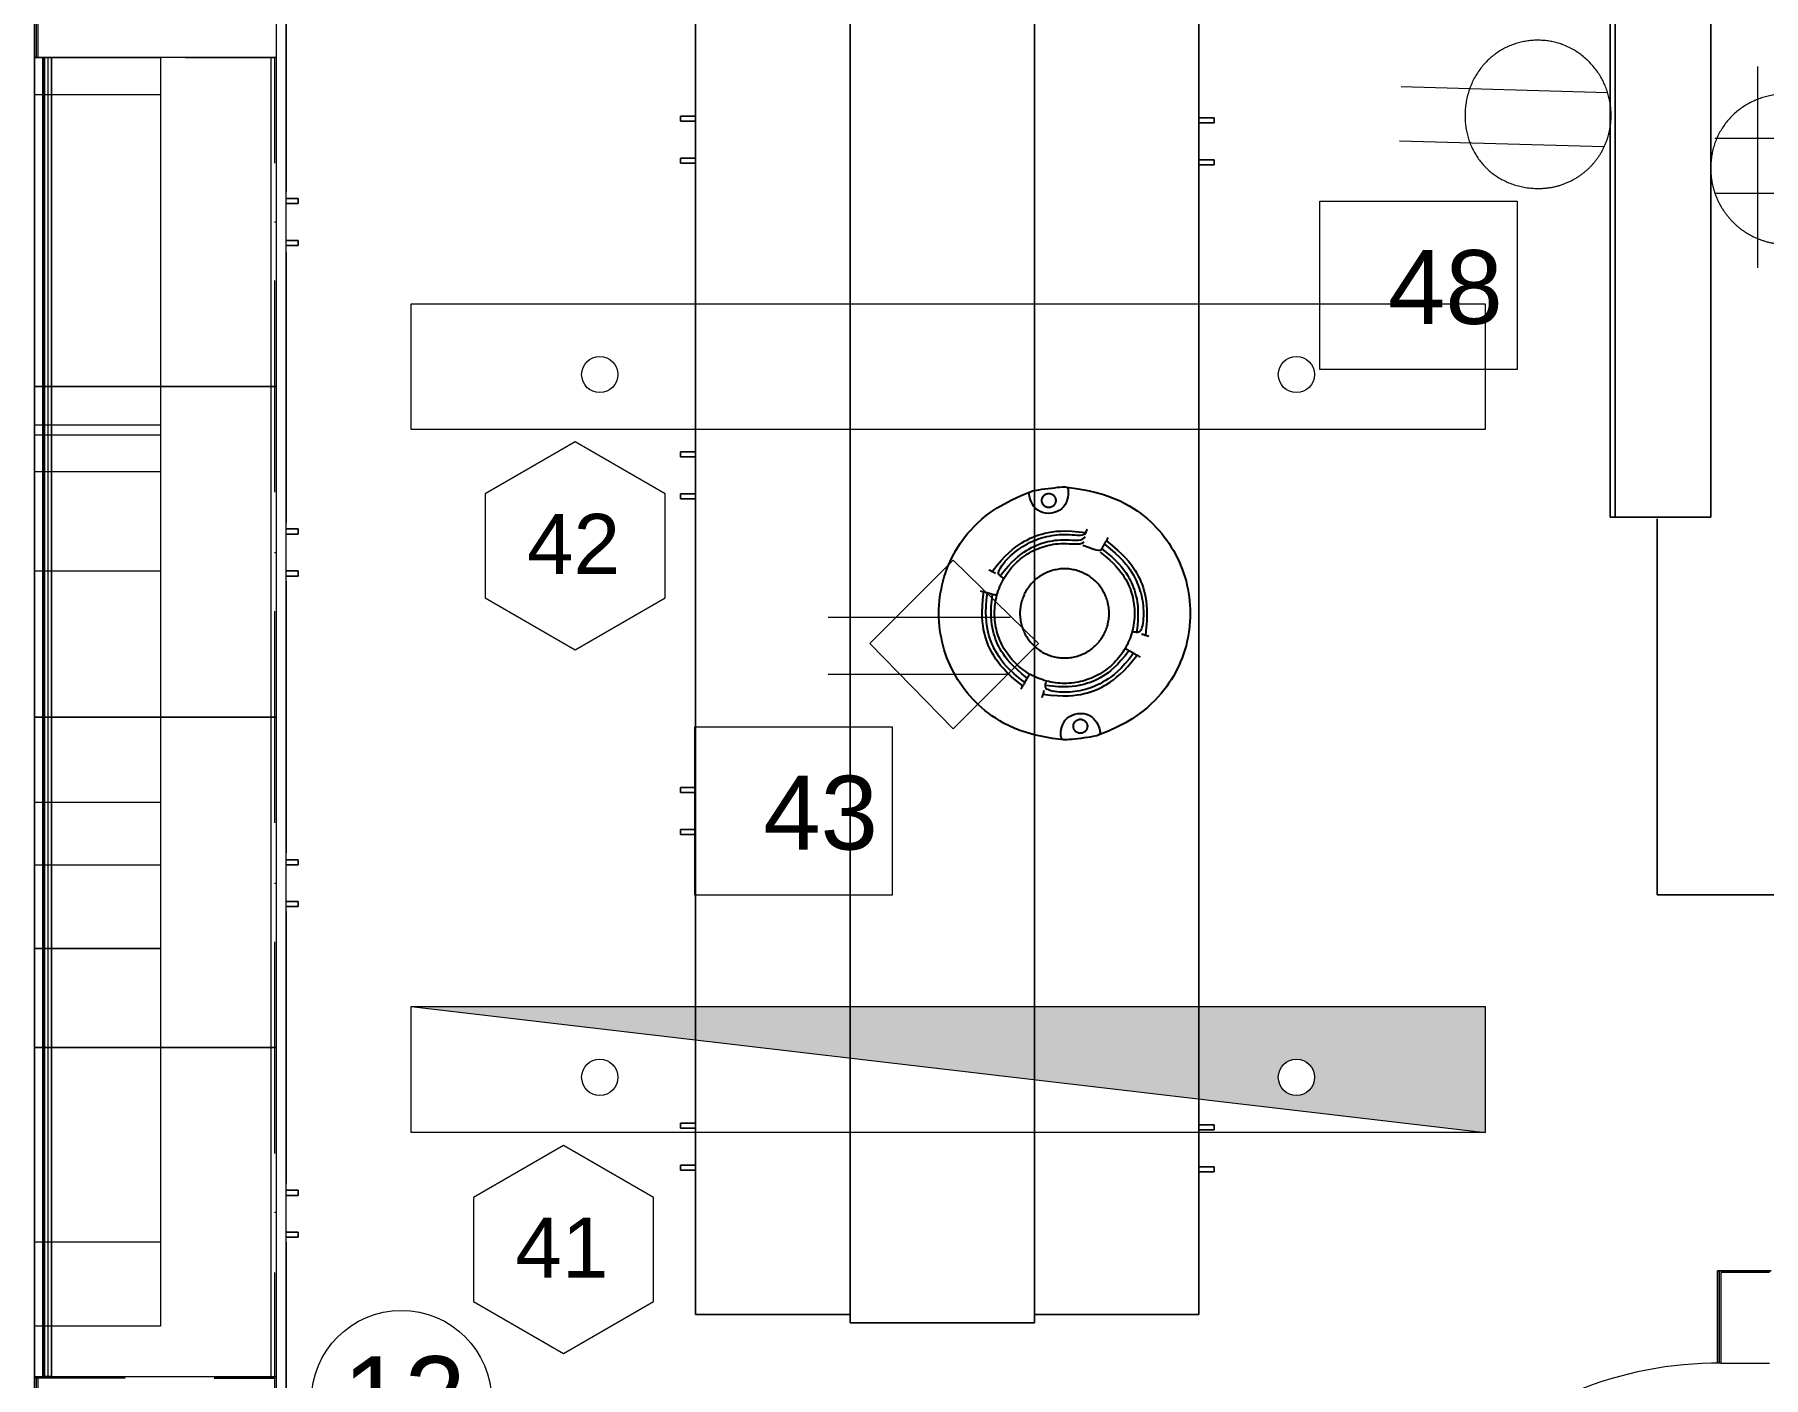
# Model space of a CAD drawing. Header units: inches. Extents: x 0.9 to 36.3, y 0.7 to 23.3.
# Drawn here: x 20.313 to 22.03, y 7.517 to 8.851 of the extents above; entities that cross this region are included whole.
import ezdxf

# ---------------------------------------------------------------- set-up
doc = ezdxf.new("R2010")
doc.units = ezdxf.units.IN
for name, color, linetype, lineweight, true_color in [('Blocks', 7, 'Continuous', 5, 0x9a9c7f), ('Doors', 7, 'Continuous', 5, 0xf2db9c), ('Lights', 7, 'Continuous', 15, 0xff0a0a), ('Numbering Lights', 1, 'Continuous', 15, 0xff0000), ('PDF_Geometry', 7, 'Continuous', 9, 0x777777)]:
    doc.layers.add(name, color=color, linetype=linetype, lineweight=lineweight, true_color=true_color)
for name, color, linetype, lineweight in [('Numbering CCTV', 38, 'Continuous', 0), ('Numbering receptecles', 170, 'Continuous', 15), ('Receptacles', 170, 'Continuous', 15)]:
    doc.layers.add(name, color=color, linetype=linetype, lineweight=lineweight)
doc.layers.add('Smoke Detector', color=104, linetype='Continuous')
doc.styles.get("Standard").update_dxf_attribs({"font": 'arial.ttf'})

msp = doc.modelspace()

# ---------------------------------------------------------------- hatches: boundary and pattern name
at = {"layer": 'Lights', "linetype": 'ByBlock', "ltscale": 0.001, "transparency": 33554559}
h = msp.add_hatch(color=256, dxfattribs=at)
h.paths.add_polyline_path([(21.7535, 7.8855), (21.4691, 7.8855), (21.4691, 7.7938), (21.7535, 7.7605)])
h.paths.add_polyline_path([(21.5839, 7.8152, -1), (21.5479, 7.8152, -1)], flags=16)
h.paths.add_polyline_path([(21.4691, 7.8855), (21.3058, 7.8855), (21.3058, 7.8129), (21.4691, 7.7938)])
h.paths.add_polyline_path([(21.3058, 7.8855), (21.1225, 7.8855), (21.1225, 7.8344), (21.3058, 7.8129)])
h.paths.add_polyline_path([(21.1225, 7.8855), (20.9691, 7.8855), (20.9691, 7.8524), (21.1225, 7.8344)])
h.paths.add_polyline_path([(20.9691, 7.8855), (20.6865, 7.8855), (20.9691, 7.8524)])

# ---------------------------------------------------------------- linework, layer by layer
at = {"layer": 'Blocks', "linetype": 'ByBlock'}
for points in [[(21.3058, 7.5797), (21.4691, 7.5797), (21.4691, 8.928), (20.9691, 8.928), (21.4691, 8.928), (21.4691, 7.5797)], [(21.1225, 8.9196), (21.1225, 7.5714), (21.3058, 7.5714), (21.3058, 8.9196), (21.1225, 8.9196), (21.1225, 7.5714), (21.3058, 7.5714), (21.3058, 8.9196), (21.1225, 8.9196), (21.3058, 8.9196), (21.3058, 7.5714), (21.1225, 7.5714)], [(21.9241, 8.3697), (21.9241, 7.9963), (22.2374, 7.9963), (22.2374, 8.808), (22.8574, 8.808), (22.2374, 8.808), (22.2374, 7.9963), (21.9241, 7.9963)], [(20.9541, 8.7696), (20.9691, 8.7696), (20.9691, 8.7646), (20.9691, 8.7696), (20.9591, 8.7696), (20.9691, 8.7696), (20.9691, 8.7646), (20.9691, 8.7696), (20.9541, 8.7696), (20.9541, 8.7646), (20.9691, 8.7646), (20.9541, 8.7646)], [(20.9591, 8.7646), (20.9691, 8.7646)], [(21.4841, 8.763), (21.4691, 8.763), (21.4691, 8.768), (21.4841, 8.768)], [(21.4791, 8.768), (21.4691, 8.768)], [(20.9691, 8.723), (20.9541, 8.723), (20.9541, 8.728), (20.9691, 8.728), (20.9541, 8.728), (20.9541, 8.723), (20.9691, 8.723), (20.9591, 8.723)], [(20.9691, 8.728), (20.9591, 8.728)], [(21.4691, 8.7263), (21.4841, 8.7263), (21.4841, 8.7213), (21.4691, 8.7213)], [(21.9241, 7.9963), (22.2374, 7.9963), (22.2374, 8.008), (22.2374, 7.9963)], [(20.9541, 7.7697), (20.9691, 7.7697), (20.9691, 7.7647), (20.9691, 7.7697), (20.9591, 7.7697), (20.9691, 7.7697), (20.9691, 7.7647), (20.9691, 7.7697), (20.9541, 7.7697), (20.9541, 7.7647), (20.9691, 7.7647), (20.9541, 7.7647)], [(20.9591, 7.7647), (20.9691, 7.7647)], [(21.4841, 7.763), (21.4691, 7.763), (21.4691, 7.768), (21.4841, 7.768)], [(21.4791, 7.768), (21.4691, 7.768)], [(20.9691, 7.723), (20.9541, 7.723), (20.9541, 7.728), (20.9691, 7.728), (20.9541, 7.728), (20.9541, 7.723), (20.9691, 7.723), (20.9591, 7.723)], [(20.9691, 7.728), (20.9591, 7.728)], [(21.4691, 7.7264), (21.4841, 7.7264), (21.4841, 7.7214), (21.4691, 7.7214)]]:
    msp.add_lwpolyline(points, close=True, dxfattribs=at)
for points in [[(20.9691, 7.6864), (20.9691, 7.5797), (20.9775, 7.5797), (21.1225, 7.5797), (20.9691, 7.5797), (20.9691, 8.928), (20.9691, 7.5797), (21.1225, 7.5797), (20.9691, 7.5797), (20.9691, 8.928), (21.4691, 8.928), (21.4691, 7.5797), (21.3058, 7.5797), (21.4608, 7.5797), (21.4691, 7.5797), (21.4691, 7.6864)], [(20.9691, 8.9113), (20.9691, 8.8046)], [(21.4691, 8.8046), (21.4691, 8.9113)], [(21.4691, 8.763), (21.4791, 8.763), (21.4691, 8.763), (21.4841, 8.763), (21.4841, 8.768), (21.4691, 8.768)], [(20.9691, 8.723), (20.9691, 8.728), (20.9691, 8.723)], [(20.9691, 8.723), (20.9691, 8.728), (20.9691, 8.723)], [(21.4691, 8.7213), (21.4791, 8.7213), (21.4691, 8.7213), (21.4841, 8.7213), (21.4841, 8.7263), (21.4691, 8.7263), (21.4791, 8.7263), (21.4691, 8.7263)], [(20.9691, 8.6863), (20.9691, 8.578), (20.9691, 8.4713)], [(21.4691, 8.4713), (21.4691, 8.578), (21.4691, 8.6863)], [(21.4691, 7.763), (21.4791, 7.763), (21.4691, 7.763), (21.4841, 7.763), (21.4841, 7.768), (21.4691, 7.768)], [(20.9691, 7.723), (20.9691, 7.728), (20.9691, 7.723)], [(20.9691, 7.723), (20.9691, 7.728), (20.9691, 7.723)], [(21.4691, 7.7214), (21.4791, 7.7214), (21.4691, 7.7214), (21.4841, 7.7214), (21.4841, 7.7264), (21.4691, 7.7264), (21.4791, 7.7264), (21.4691, 7.7264)]]:
    msp.add_lwpolyline(points, dxfattribs=at)
at = {"layer": 'Doors', "linetype": 'ByBlock'}
msp.add_arc((21.9845, 7.1593), 0.372, 89.546, 180.454, dxfattribs=at)
at = {"layer": 'Lights', "linetype": 'ByBlock', "ltscale": 0.001}
msp.add_line((20.6865, 7.8855), (21.7535, 7.7605), dxfattribs=at)
at = {"layer": 'Lights', "linetype": 'ByBlock'}
for points in [[(21.7535, 8.4584), (20.6865, 8.4584), (20.6865, 8.5834), (21.7535, 8.5834)], [(21.7535, 7.7605), (20.6865, 7.7605), (20.6865, 7.8855), (21.7535, 7.8855)]]:
    msp.add_lwpolyline(points, close=True, dxfattribs=at)
for centre in [(20.8739, 8.5131), (21.5659, 8.5131), (20.8739, 7.8152), (21.5659, 7.8152)]:
    msp.add_circle(centre, 0.018, dxfattribs=at)
at = {"layer": 'Numbering CCTV', "linetype": 'ByBlock', "ltscale": 0.001}
msp.add_circle((20.6769, 7.4942), 0.0895, dxfattribs=at)
at = {"layer": 'Numbering Lights', "linetype": 'ByBlock', "ltscale": 0.001}
for points in [[(20.8494, 8.4462), (20.76, 8.3946), (20.76, 8.2913), (20.8494, 8.2397), (20.9388, 8.2913), (20.9388, 8.3946)], [(20.8378, 7.7474), (20.7484, 7.6958), (20.7484, 7.5925), (20.8378, 7.5409), (20.9272, 7.5925), (20.9272, 7.6958)]]:
    msp.add_lwpolyline(points, close=True, dxfattribs=at)
at = {"layer": 'Numbering receptecles', "linetype": 'ByBlock', "ltscale": 0.001}
for points in [[(21.589, 8.6854), (21.785, 8.6854), (21.785, 8.5181), (21.589, 8.5181)], [(20.9684, 8.1634), (21.1644, 8.1634), (21.1644, 7.9962), (20.9684, 7.9962)]]:
    msp.add_lwpolyline(points, close=True, dxfattribs=at)
at = {"layer": 'PDF_Geometry', "linetype": 'ByBlock'}
for points in [[(20.5525, 7.1214), (20.3125, 7.1214), (20.3125, 7.6647), (20.3125, 7.7147), (20.3125, 9.223), (20.5525, 9.223)], [(20.5625, 7.1247), (20.9441, 7.1247), (20.9441, 7.123), (20.9441, 7.1214), (20.5625, 7.1214), (20.5625, 9.2263), (20.5525, 9.2263), (20.5525, 7.123)], [(20.5625, 7.6514), (20.5625, 7.5164), (20.5625, 8.8296), (20.5625, 9.2263), (20.5525, 9.2263), (20.5525, 8.8296), (20.5525, 7.5164), (20.5525, 7.123)], [(20.3142, 9.2213), (20.3158, 9.2196), (20.3158, 8.828)], [(20.3142, 9.2213), (20.3142, 8.828), (20.3142, 9.2213)], [(22.4308, 9.1663), (21.8824, 9.1663), (21.8774, 9.1663), (21.8774, 9.1646), (21.8774, 9.1613), (21.8774, 8.3713), (21.8824, 8.3713), (21.9241, 8.3713), (21.8991, 8.3713), (21.8824, 8.3713), (21.9774, 8.3713), (21.9774, 9.068), (22.8574, 9.068), (21.9774, 9.068), (21.9774, 8.3713), (21.8824, 8.3713), (21.8824, 9.1613), (21.8824, 8.3713), (21.8774, 8.3713), (21.8774, 9.1663), (22.8574, 9.1663)], [(20.3725, 7.1214), (20.3125, 7.1214), (20.3125, 7.518), (20.5475, 7.518), (20.5475, 8.828), (20.3125, 8.828), (20.3725, 8.828), (20.3125, 8.828), (20.3125, 8.968)], [(20.5625, 8.968), (20.5625, 8.828), (20.5625, 8.6946)], [(20.3125, 8.6946), (20.3125, 8.828), (20.4025, 8.828)], [(20.3208, 8.828), (20.3258, 8.828), (20.3292, 8.828)], [(20.3208, 8.828), (20.3258, 8.828), (20.3292, 8.828)], [(20.3208, 8.828), (20.3258, 8.828), (20.3292, 8.828)], [(20.3225, 8.828), (20.3258, 8.828), (20.3292, 8.828)], [(20.3225, 8.828), (20.3225, 7.518)], [(20.3258, 8.828), (20.3258, 7.518)], [(20.3258, 8.828), (20.3258, 7.518)], [(20.3292, 8.828), (20.3292, 7.518)], [(20.3292, 8.828), (20.3292, 7.518)], [(20.3292, 8.828), (20.3292, 7.518)], [(20.3292, 8.828), (20.3292, 7.518)], [(20.4625, 8.828), (20.5525, 8.828), (20.4908, 8.828), (20.5508, 8.828), (20.5508, 8.723)], [(20.5525, 8.828), (20.5508, 8.828)], [(20.5508, 8.6646), (20.5525, 8.6646)], [(20.3125, 8.3663), (20.3125, 8.5013), (20.4025, 8.5013), (20.3125, 8.5013), (20.3125, 8.6346)], [(20.5625, 8.6346), (20.5625, 8.5013), (20.5625, 8.3663)], [(20.5508, 8.6063), (20.5508, 8.5013), (20.3292, 8.5013), (20.5508, 8.5013), (20.5508, 8.3963)], [(20.9691, 8.3897), (20.9691, 8.3947), (20.9691, 8.3897)], [(20.9691, 8.3897), (20.9691, 8.3947), (20.9691, 8.3897)], [(20.9691, 8.353), (20.9691, 8.2463), (20.9691, 8.138)], [(21.4691, 8.353), (21.4691, 8.2463), (21.4691, 8.138)], [(20.5508, 8.3363), (20.5525, 8.3363)], [(20.3125, 8.038), (20.3125, 8.173), (20.4025, 8.173), (20.3125, 8.173), (20.3125, 8.308)], [(20.5625, 8.308), (20.5625, 8.173), (20.5625, 8.038)], [(20.5508, 8.278), (20.5508, 8.173), (20.3292, 8.173), (20.5508, 8.173), (20.5508, 8.068)], [(20.9691, 8.0563), (20.9691, 8.0613), (20.9691, 8.0563)], [(20.9691, 8.0563), (20.9691, 8.0613), (20.9691, 8.0563)], [(20.9691, 8.0197), (20.9691, 7.913), (20.9691, 7.8047)], [(21.4691, 8.0197), (21.4691, 7.913), (21.4691, 7.8047)], [(20.5508, 8.008), (20.5525, 8.008)], [(21.9241, 8.008), (21.9241, 7.9963), (21.9241, 8.008)], [(20.3125, 7.7097), (20.3125, 7.8447), (20.4025, 7.8447), (20.3125, 7.8447), (20.3125, 7.9797)], [(20.5625, 7.9797), (20.5625, 7.8447), (20.5625, 7.7097)], [(20.5508, 7.9497), (20.5508, 7.8447), (20.3292, 7.8447), (20.5508, 7.8447), (20.5508, 7.7397)], [(20.5508, 7.6814), (20.5525, 7.6814)], [(20.4025, 7.5164), (20.3125, 7.5164), (20.3125, 7.6514)], [(20.5508, 7.6214), (20.5508, 7.5164), (20.4908, 7.5164), (20.5508, 7.5164), (20.5508, 7.378)], [(21.9874, 7.6214), (21.9874, 7.5314), (21.9858, 7.5314), (21.9858, 7.623), (21.9841, 7.623), (22.0374, 7.623)], [(21.9858, 7.623), (22.0374, 7.623), (21.9858, 7.623)], [(22.0358, 7.6214), (21.9874, 7.6214), (21.9874, 7.5314), (22.0358, 7.5314)], [(20.3125, 7.3797), (20.3125, 7.518), (20.3725, 7.518)], [(20.5525, 7.1214), (20.3125, 7.1214), (20.3125, 7.123), (20.5525, 7.123), (20.3142, 7.123), (20.3142, 7.518), (20.3142, 7.1214)], [(20.3158, 7.518), (20.3158, 7.1247), (20.5525, 7.1247)], [(20.3258, 7.518), (20.3208, 7.518)], [(20.3258, 7.518), (20.3208, 7.518)], [(20.3292, 7.518), (20.3258, 7.518), (20.3208, 7.518)], [(20.3292, 7.518), (20.3258, 7.518), (20.3208, 7.518)], [(20.3292, 7.518), (20.3258, 7.518), (20.3208, 7.518)], [(20.3292, 7.518), (20.3258, 7.518), (20.3225, 7.518)], [(20.3292, 7.518), (20.3258, 7.518), (20.3225, 7.518)], [(20.3292, 7.518), (20.3258, 7.518), (20.3225, 7.518)], [(20.3292, 7.518), (20.3258, 7.518)], [(20.3292, 7.518), (20.3258, 7.518)], [(20.4908, 7.518), (20.5525, 7.518)], [(20.5625, 7.518), (20.5625, 7.3797)]]:
    msp.add_lwpolyline(points, dxfattribs=at)
for points in [[(20.3208, 7.518), (20.3208, 8.828), (20.3125, 8.828), (20.3125, 7.518)], [(20.4375, 8.453), (20.3125, 8.453), (20.3125, 8.828), (20.4375, 8.828)], [(20.3225, 8.828), (20.3208, 8.828), (20.3208, 7.518), (20.3225, 7.518)], [(20.3292, 8.828), (20.3258, 8.828), (20.3208, 8.828), (20.3258, 8.828), (20.3292, 8.828), (20.3258, 8.828), (20.3225, 8.828), (20.3258, 8.828)], [(20.3292, 7.518), (20.3292, 8.828)], [(20.3292, 7.518), (20.3292, 8.828)], [(20.4375, 8.4163), (20.3125, 8.4163), (20.3125, 8.7913), (20.4375, 8.7913)], [(20.5625, 8.688), (20.5742, 8.688), (20.5742, 8.683), (20.5625, 8.683), (20.5742, 8.683), (20.5742, 8.688), (20.5625, 8.688), (20.5692, 8.688)], [(20.5625, 8.683), (20.5692, 8.683)], [(20.5742, 8.6413), (20.5625, 8.6413), (20.5692, 8.6413), (20.5625, 8.6413), (20.5742, 8.6413), (20.5742, 8.6463), (20.5625, 8.6463), (20.5742, 8.6463)], [(20.5692, 8.6463), (20.5625, 8.6463)], [(20.4625, 8.5013), (20.5525, 8.5013)], [(20.5525, 8.5013), (20.5508, 8.5013)], [(20.4375, 8.088), (20.3125, 8.088), (20.3125, 8.463), (20.4375, 8.463)], [(20.9541, 8.4363), (20.9691, 8.4363), (20.9691, 8.4313), (20.9691, 8.4363), (20.9591, 8.4363), (20.9691, 8.4363), (20.9691, 8.4313), (20.9691, 8.4363), (20.9541, 8.4363), (20.9541, 8.4313), (20.9691, 8.4313), (20.9541, 8.4313)], [(20.9591, 8.4313), (20.9691, 8.4313)], [(20.9691, 8.3897), (20.9541, 8.3897), (20.9541, 8.3947), (20.9691, 8.3947), (20.9541, 8.3947), (20.9541, 8.3897), (20.9691, 8.3897), (20.9591, 8.3897)], [(20.9691, 8.3947), (20.9591, 8.3947)], [(20.5625, 8.3597), (20.5742, 8.3597), (20.5742, 8.3547), (20.5625, 8.3547), (20.5742, 8.3547), (20.5742, 8.3597), (20.5625, 8.3597), (20.5692, 8.3597)], [(20.5625, 8.3547), (20.5692, 8.3547)], [(20.4375, 7.943), (20.3125, 7.943), (20.3125, 8.318), (20.4375, 8.318)], [(20.5742, 8.313), (20.5625, 8.313), (20.5692, 8.313), (20.5625, 8.313), (20.5742, 8.313), (20.5742, 8.318), (20.5625, 8.318), (20.5742, 8.318)], [(20.5692, 8.318), (20.5625, 8.318)], [(20.4625, 8.173), (20.5525, 8.173)], [(20.5525, 8.173), (20.5508, 8.173)], [(20.9541, 8.103), (20.9691, 8.103), (20.9691, 8.098), (20.9691, 8.103), (20.9591, 8.103), (20.9691, 8.103), (20.9691, 8.098), (20.9691, 8.103), (20.9541, 8.103), (20.9541, 8.098), (20.9691, 8.098), (20.9541, 8.098)], [(20.9591, 8.098), (20.9691, 8.098)], [(20.9691, 8.0563), (20.9541, 8.0563), (20.9541, 8.0613), (20.9691, 8.0613), (20.9541, 8.0613), (20.9541, 8.0563), (20.9691, 8.0563), (20.9591, 8.0563)], [(20.9691, 8.0613), (20.9591, 8.0613)], [(20.4375, 7.6514), (20.3125, 7.6514), (20.3125, 8.0263), (20.4375, 8.0263)], [(20.5625, 8.0313), (20.5742, 8.0313), (20.5742, 8.0263), (20.5625, 8.0263), (20.5742, 8.0263), (20.5742, 8.0313), (20.5625, 8.0313), (20.5692, 8.0313)], [(20.5625, 8.0263), (20.5692, 8.0263)], [(20.5742, 7.9847), (20.5625, 7.9847), (20.5692, 7.9847), (20.5625, 7.9847), (20.5742, 7.9847), (20.5742, 7.9897), (20.5625, 7.9897), (20.5742, 7.9897)], [(20.5692, 7.9897), (20.5625, 7.9897)], [(20.4375, 7.568), (20.3125, 7.568), (20.3125, 7.943), (20.4375, 7.943)], [(20.5525, 7.8447), (20.4625, 7.8447), (20.5525, 7.8447), (20.5508, 7.8447)], [(20.5625, 7.703), (20.5742, 7.703), (20.5742, 7.698), (20.5625, 7.698), (20.5742, 7.698), (20.5742, 7.703), (20.5625, 7.703), (20.5692, 7.703)], [(20.5625, 7.698), (20.5692, 7.698)], [(20.5742, 7.6564), (20.5625, 7.6564), (20.5692, 7.6564), (20.5625, 7.6564), (20.5742, 7.6564), (20.5742, 7.6614), (20.5625, 7.6614), (20.5742, 7.6614)], [(20.5692, 7.6614), (20.5625, 7.6614)], [(21.9841, 7.623), (21.9858, 7.623), (21.9858, 7.5314), (21.9841, 7.5314)]]:
    msp.add_lwpolyline(points, close=True, dxfattribs=at)
at = {"layer": 'Receptacles', "linetype": 'ByBlock'}
for points in [[(22.0237, 8.8191), (22.0237, 8.6192)], [(21.6699, 8.7992), (21.875, 8.7933)], [(21.6684, 8.7453), (21.8717, 8.7395)], [(22.19, 8.7476), (21.9816, 8.7476)], [(22.19, 8.6929), (21.9816, 8.6929)], [(21.1008, 8.2721), (21.2814, 8.2721)], [(21.1008, 8.2156), (21.2814, 8.2156)]]:
    msp.add_lwpolyline(points, dxfattribs=at)
msp.add_lwpolyline([(21.3097, 8.246), (21.2248, 8.1612), (21.1422, 8.246), (21.2248, 8.3287)], close=True, dxfattribs=at)
for points, weights, knots in [([(21.8784, 8.7683), (21.878, 8.7488), (21.8701, 8.7309), (21.8559, 8.7175), (21.8417, 8.7041), (21.8234, 8.6972), (21.8039, 8.6979), (21.7624, 8.6991), (21.7322, 8.731), (21.7334, 8.7725), (21.7346, 8.8139), (21.7666, 8.8462), (21.8081, 8.845), (21.8474, 8.8438), (21.8796, 8.8097), (21.8784, 8.7683)], [1, 0.948448710105, 0.948448710105, 1, 0.948448710105, 0.948448710105, 1, 1, 1, 1, 1, 1, 1, 1, 1, 1], [0, 0, 0, 0, 0.79168, 0.79168, 0.79168, 1.583359, 1.583359, 1.583359, 2.583359, 2.583359, 2.583359, 3.583359, 3.583359, 3.583359, 4.583359, 4.583359, 4.583359, 4.583359]), ([(22.0532, 8.7918), (22.0953, 8.7918), (22.1268, 8.7602), (22.1268, 8.7181), (22.1268, 8.676), (22.0953, 8.6424), (22.0532, 8.6424), (22.0328, 8.6423), (22.0139, 8.65), (21.9995, 8.6645), (21.9851, 8.6789), (21.9773, 8.6977), (21.9774, 8.7181), (21.9774, 8.7602), (22.0111, 8.7918), (22.0532, 8.7918)], [1, 1, 1, 1, 1, 1, 1, 0.948717948717, 0.948717948717, 1, 0.948717948717, 0.948717948717, 1, 1, 1, 1], [0, 0, 0, 0, 1, 1, 1, 2, 2, 2, 2.789582, 2.789582, 2.789582, 3.579164, 3.579164, 3.579164, 4.579164, 4.579164, 4.579164, 4.579164])]:
    msp.add_rational_spline(points, weights, degree=3, knots=knots, dxfattribs=at)
at = {"layer": 'Smoke Detector', "linetype": 'ByBlock'}
for points in [[(21.333, 8.3799), (21.3308, 8.3783), (21.3282, 8.377), (21.3254, 8.376), (21.3225, 8.3754), (21.3195, 8.3752), (21.3166, 8.3754), (21.3137, 8.376), (21.3112, 8.377), (21.3089, 8.3784), (21.3069, 8.3802), (21.3051, 8.3822), (21.3037, 8.3843), (21.3026, 8.3865), (21.3016, 8.3886), (21.301, 8.3906), (21.3006, 8.3923), (21.3004, 8.3937), (21.3004, 8.3949), (21.3008, 8.3958), (21.3014, 8.3965), (21.3024, 8.397), (21.3037, 8.3975), (21.3054, 8.3979), (21.3076, 8.3982), (21.3101, 8.3986), (21.313, 8.3991), (21.3161, 8.3995), (21.3193, 8.3999), (21.3225, 8.4004), (21.3256, 8.4007), (21.3284, 8.4011), (21.331, 8.4013), (21.3331, 8.4015), (21.3349, 8.4016), (21.3363, 8.4015), (21.3374, 8.4012), (21.3382, 8.4007), (21.3388, 8.3999), (21.3391, 8.3988), (21.3393, 8.3974), (21.3393, 8.3956), (21.3392, 8.3935), (21.3389, 8.3913), (21.3383, 8.3889), (21.3375, 8.3864), (21.3363, 8.3841), (21.3349, 8.3819)], [(21.3234, 8.394), (21.3236, 8.3939), (21.3238, 8.3938), (21.3239, 8.3936), (21.3241, 8.3935), (21.3243, 8.3933), (21.3245, 8.3932), (21.3246, 8.393), (21.3248, 8.3929), (21.325, 8.3927), (21.3251, 8.3926), (21.3253, 8.3924), (21.3254, 8.3922), (21.3255, 8.392), (21.3257, 8.3918), (21.3258, 8.3917), (21.3259, 8.3915), (21.326, 8.3913), (21.3261, 8.3911), (21.3262, 8.3909), (21.3263, 8.3906), (21.3264, 8.3904), (21.3265, 8.3902), (21.3265, 8.39), (21.3266, 8.3898), (21.3266, 8.3896), (21.3267, 8.3893), (21.3267, 8.3891), (21.3268, 8.3889), (21.3268, 8.3887), (21.3268, 8.3885), (21.3268, 8.3882), (21.3268, 8.388), (21.3268, 8.3878), (21.3268, 8.3875), (21.3268, 8.3873), (21.3268, 8.3871), (21.3267, 8.3869), (21.3267, 8.3866), (21.3266, 8.3864), (21.3266, 8.3862), (21.3265, 8.386), (21.3265, 8.3858), (21.3264, 8.3856), (21.3263, 8.3854), (21.3262, 8.3851), (21.3261, 8.3849), (21.326, 8.3847), (21.3259, 8.3845), (21.3258, 8.3843), (21.3257, 8.3842), (21.3255, 8.384), (21.3254, 8.3838), (21.3253, 8.3836), (21.3251, 8.3834), (21.325, 8.3833), (21.3248, 8.3831), (21.3246, 8.3829), (21.3245, 8.3828), (21.3243, 8.3827), (21.3241, 8.3825), (21.3239, 8.3824), (21.3238, 8.3822), (21.3236, 8.3821), (21.3234, 8.382), (21.3232, 8.3819), (21.323, 8.3818), (21.3228, 8.3817), (21.3226, 8.3816), (21.3223, 8.3815), (21.3221, 8.3814), (21.3219, 8.3814), (21.3217, 8.3813), (21.3215, 8.3813), (21.3213, 8.3812), (21.321, 8.3812), (21.3208, 8.3811), (21.3206, 8.3811), (21.3204, 8.3811), (21.3201, 8.3811), (21.3199, 8.3811), (21.3197, 8.3811), (21.3195, 8.3811), (21.3192, 8.3811), (21.319, 8.3811), (21.3188, 8.3812), (21.3186, 8.3812), (21.3183, 8.3813), (21.3181, 8.3813), (21.3179, 8.3814), (21.3177, 8.3814), (21.3175, 8.3815), (21.3173, 8.3816), (21.3171, 8.3817), (21.3168, 8.3818), (21.3166, 8.3819), (21.3164, 8.382), (21.3163, 8.3821), (21.3161, 8.3822), (21.3159, 8.3824), (21.3157, 8.3825), (21.3155, 8.3827), (21.3153, 8.3828), (21.3152, 8.3829), (21.315, 8.3831), (21.3149, 8.3833), (21.3147, 8.3834), (21.3146, 8.3836), (21.3144, 8.3838), (21.3143, 8.384), (21.3142, 8.3842), (21.314, 8.3843), (21.3139, 8.3845), (21.3138, 8.3847), (21.3137, 8.3849), (21.3136, 8.3851), (21.3135, 8.3854), (21.3134, 8.3856), (21.3134, 8.3858), (21.3133, 8.386), (21.3132, 8.3862), (21.3132, 8.3864), (21.3131, 8.3866), (21.3131, 8.3869), (21.313, 8.3871), (21.313, 8.3873), (21.313, 8.3875), (21.313, 8.3878), (21.313, 8.388), (21.313, 8.3882), (21.313, 8.3885), (21.313, 8.3887), (21.313, 8.3889), (21.3131, 8.3891), (21.3131, 8.3893), (21.3132, 8.3896), (21.3132, 8.3898), (21.3133, 8.39), (21.3134, 8.3902), (21.3134, 8.3904), (21.3135, 8.3906), (21.3136, 8.3909), (21.3137, 8.3911), (21.3138, 8.3913), (21.3139, 8.3915), (21.314, 8.3917), (21.3142, 8.3918), (21.3143, 8.392), (21.3144, 8.3922), (21.3146, 8.3924), (21.3147, 8.3926), (21.3149, 8.3927), (21.315, 8.3929), (21.3152, 8.393), (21.3153, 8.3932), (21.3155, 8.3933), (21.3157, 8.3935), (21.3159, 8.3936), (21.3161, 8.3938), (21.3163, 8.3939), (21.3164, 8.394), (21.3166, 8.3941), (21.3168, 8.3942), (21.3171, 8.3943), (21.3173, 8.3944), (21.3175, 8.3945), (21.3177, 8.3946), (21.3179, 8.3946), (21.3181, 8.3947), (21.3183, 8.3947), (21.3186, 8.3948), (21.3188, 8.3948), (21.319, 8.3949), (21.3192, 8.3949), (21.3195, 8.3949), (21.3197, 8.3949), (21.3199, 8.3949), (21.3201, 8.3949), (21.3204, 8.3949), (21.3206, 8.3949), (21.3208, 8.3949), (21.321, 8.3948), (21.3213, 8.3948), (21.3215, 8.3947), (21.3217, 8.3947), (21.3219, 8.3946), (21.3221, 8.3946), (21.3223, 8.3945), (21.3226, 8.3944), (21.3228, 8.3943), (21.323, 8.3942), (21.3232, 8.3941)], [(21.2928, 8.2874), (21.2925, 8.286), (21.2922, 8.2845), (21.2919, 8.2831), (21.2917, 8.2817), (21.2915, 8.2802), (21.2914, 8.2788), (21.2913, 8.2773), (21.2913, 8.2759), (21.2913, 8.2744), (21.2914, 8.273), (21.2915, 8.2716), (21.2917, 8.2701), (21.2919, 8.2687), (21.2922, 8.2673), (21.2925, 8.2658), (21.2928, 8.2644), (21.2932, 8.263), (21.2937, 8.2617), (21.2941, 8.2603), (21.2947, 8.259), (21.2953, 8.2576), (21.2959, 8.2563), (21.2965, 8.255), (21.2972, 8.2538), (21.298, 8.2525), (21.2988, 8.2513), (21.2996, 8.2501), (21.3005, 8.2489), (21.3014, 8.2478), (21.3023, 8.2467), (21.3033, 8.2456), (21.3043, 8.2446), (21.3053, 8.2436), (21.3064, 8.2426), (21.3075, 8.2417), (21.3086, 8.2408), (21.3098, 8.2399), (21.311, 8.2391), (21.3122, 8.2383), (21.3134, 8.2375), (21.3147, 8.2368), (21.316, 8.2362), (21.3173, 8.2356), (21.3186, 8.235), (21.32, 8.2345), (21.3214, 8.234), (21.3227, 8.2335), (21.3241, 8.2331), (21.3255, 8.2328), (21.3269, 8.2325), (21.3284, 8.2322), (21.3298, 8.232), (21.3312, 8.2318), (21.3327, 8.2317), (21.3341, 8.2316), (21.3356, 8.2316), (21.337, 8.2316), (21.3385, 8.2317), (21.3399, 8.2318), (21.3414, 8.232), (21.3428, 8.2322), (21.3442, 8.2325), (21.3456, 8.2328), (21.347, 8.2331), (21.3484, 8.2335), (21.3498, 8.234), (21.3512, 8.2345), (21.3525, 8.235), (21.3539, 8.2356), (21.3552, 8.2362), (21.3565, 8.2368), (21.3577, 8.2375), (21.359, 8.2383), (21.3602, 8.2391), (21.3614, 8.2399), (21.3625, 8.2408), (21.3637, 8.2417), (21.3648, 8.2426), (21.3659, 8.2436), (21.3669, 8.2446), (21.3679, 8.2456), (21.3689, 8.2467), (21.3698, 8.2478), (21.3707, 8.2489), (21.3716, 8.2501), (21.3724, 8.2513), (21.3732, 8.2525), (21.3739, 8.2538), (21.3746, 8.255), (21.3753, 8.2563), (21.3759, 8.2576), (21.3765, 8.259), (21.377, 8.2603), (21.3775, 8.2617), (21.378, 8.263), (21.3784, 8.2644), (21.3787, 8.2658), (21.379, 8.2673), (21.3793, 8.2687), (21.3795, 8.2701), (21.3797, 8.2716), (21.3798, 8.273), (21.3798, 8.2744), (21.3799, 8.2759), (21.3798, 8.2773), (21.3798, 8.2788), (21.3797, 8.2802), (21.3795, 8.2817), (21.3793, 8.2831), (21.379, 8.2845), (21.3787, 8.286), (21.3784, 8.2874), (21.378, 8.2888), (21.3775, 8.2901), (21.377, 8.2915), (21.3765, 8.2928), (21.3759, 8.2942), (21.3753, 8.2955), (21.3746, 8.2968), (21.3739, 8.298), (21.3732, 8.2993), (21.3724, 8.3005), (21.3716, 8.3017), (21.3707, 8.3029), (21.3698, 8.304), (21.3689, 8.3051), (21.3679, 8.3062), (21.3669, 8.3072), (21.3659, 8.3082), (21.3648, 8.3092), (21.3637, 8.3101), (21.3625, 8.311), (21.3614, 8.3119), (21.3602, 8.3127), (21.359, 8.3135), (21.3577, 8.3142), (21.3565, 8.315), (21.3552, 8.3156), (21.3539, 8.3162), (21.3525, 8.3168), (21.3512, 8.3173), (21.3498, 8.3178), (21.3484, 8.3183), (21.347, 8.3187), (21.3456, 8.319), (21.3442, 8.3193), (21.3428, 8.3196), (21.3414, 8.3198), (21.3399, 8.32), (21.3385, 8.3201), (21.337, 8.3202), (21.3356, 8.3202), (21.3341, 8.3202), (21.3327, 8.3201), (21.3312, 8.32), (21.3298, 8.3198), (21.3284, 8.3196), (21.3269, 8.3193), (21.3255, 8.319), (21.3241, 8.3187), (21.3227, 8.3183), (21.3214, 8.3178), (21.32, 8.3173), (21.3186, 8.3168), (21.3173, 8.3162), (21.316, 8.3156), (21.3147, 8.315), (21.3134, 8.3142), (21.3122, 8.3135), (21.311, 8.3127), (21.3098, 8.3119), (21.3086, 8.311), (21.3075, 8.3101), (21.3064, 8.3092), (21.3053, 8.3082), (21.3043, 8.3072), (21.3033, 8.3062), (21.3023, 8.3051), (21.3014, 8.304), (21.3005, 8.3029), (21.2996, 8.3017), (21.2988, 8.3005), (21.298, 8.2993), (21.2972, 8.298), (21.2965, 8.2968), (21.2959, 8.2955), (21.2953, 8.2942), (21.2947, 8.2928), (21.2941, 8.2915), (21.2937, 8.2901), (21.2932, 8.2888)], [(21.3382, 8.1719), (21.3404, 8.1735), (21.343, 8.1748), (21.3458, 8.1758), (21.3487, 8.1764), (21.3517, 8.1766), (21.3546, 8.1764), (21.3574, 8.1758), (21.36, 8.1748), (21.3623, 8.1734), (21.3643, 8.1716), (21.366, 8.1696), (21.3675, 8.1675), (21.3686, 8.1653), (21.3695, 8.1632), (21.3702, 8.1612), (21.3706, 8.1595), (21.3708, 8.1581), (21.3707, 8.1569), (21.3704, 8.156), (21.3698, 8.1553), (21.3688, 8.1548), (21.3675, 8.1543), (21.3657, 8.1539), (21.3636, 8.1536), (21.3611, 8.1531), (21.3582, 8.1527), (21.3551, 8.1523), (21.3519, 8.1518), (21.3487, 8.1514), (21.3456, 8.1511), (21.3427, 8.1507), (21.3402, 8.1505), (21.338, 8.1503), (21.3363, 8.1502), (21.3349, 8.1503), (21.3338, 8.1506), (21.333, 8.1511), (21.3324, 8.1519), (21.3321, 8.153), (21.3319, 8.1544), (21.3318, 8.1562), (21.332, 8.1583), (21.3323, 8.1605), (21.3329, 8.1629), (21.3337, 8.1654), (21.3348, 8.1677), (21.3363, 8.1699)], [(21.3579, 8.162), (21.3579, 8.1618), (21.3578, 8.1616), (21.3577, 8.1614), (21.3577, 8.1611), (21.3576, 8.1609), (21.3575, 8.1607), (21.3574, 8.1605), (21.3573, 8.1603), (21.3571, 8.1601), (21.357, 8.16), (21.3569, 8.1598), (21.3568, 8.1596), (21.3566, 8.1594), (21.3565, 8.1592), (21.3563, 8.1591), (21.3562, 8.1589), (21.356, 8.1587), (21.3558, 8.1586), (21.3557, 8.1584), (21.3555, 8.1583), (21.3553, 8.1582), (21.3551, 8.158), (21.3549, 8.1579), (21.3547, 8.1578), (21.3545, 8.1577), (21.3543, 8.1576), (21.3541, 8.1575), (21.3539, 8.1574), (21.3537, 8.1573), (21.3535, 8.1572), (21.3533, 8.1572), (21.3531, 8.1571), (21.3528, 8.1571), (21.3526, 8.157), (21.3524, 8.157), (21.3522, 8.1569), (21.3519, 8.1569), (21.3517, 8.1569), (21.3515, 8.1569), (21.3513, 8.1569), (21.351, 8.1569), (21.3508, 8.1569), (21.3506, 8.1569), (21.3504, 8.1569), (21.3501, 8.157), (21.3499, 8.157), (21.3497, 8.1571), (21.3495, 8.1571), (21.3493, 8.1572), (21.349, 8.1572), (21.3488, 8.1573), (21.3486, 8.1574), (21.3484, 8.1575), (21.3482, 8.1576), (21.348, 8.1577), (21.3478, 8.1578), (21.3476, 8.1579), (21.3474, 8.158), (21.3472, 8.1582), (21.3471, 8.1583), (21.3469, 8.1584), (21.3467, 8.1586), (21.3465, 8.1587), (21.3464, 8.1589), (21.3462, 8.1591), (21.3461, 8.1592), (21.3459, 8.1594), (21.3458, 8.1596), (21.3456, 8.1598), (21.3455, 8.16), (21.3454, 8.1601), (21.3453, 8.1603), (21.3452, 8.1605), (21.3451, 8.1607), (21.345, 8.1609), (21.3449, 8.1611), (21.3448, 8.1614), (21.3447, 8.1616), (21.3446, 8.1618), (21.3446, 8.162), (21.3445, 8.1622), (21.3445, 8.1624), (21.3444, 8.1627), (21.3444, 8.1629), (21.3444, 8.1631), (21.3444, 8.1633), (21.3444, 8.1636), (21.3443, 8.1638), (21.3444, 8.164), (21.3444, 8.1642), (21.3444, 8.1645), (21.3444, 8.1647), (21.3444, 8.1649), (21.3445, 8.1651), (21.3445, 8.1654), (21.3446, 8.1656), (21.3446, 8.1658), (21.3447, 8.166), (21.3448, 8.1662), (21.3449, 8.1664), (21.345, 8.1667), (21.3451, 8.1669), (21.3452, 8.1671), (21.3453, 8.1673), (21.3454, 8.1675), (21.3455, 8.1676), (21.3456, 8.1678), (21.3458, 8.168), (21.3459, 8.1682), (21.3461, 8.1684), (21.3462, 8.1685), (21.3464, 8.1687), (21.3465, 8.1688), (21.3467, 8.169), (21.3469, 8.1691), (21.3471, 8.1693), (21.3472, 8.1694), (21.3474, 8.1696), (21.3476, 8.1697), (21.3478, 8.1698), (21.348, 8.1699), (21.3482, 8.17), (21.3484, 8.1701), (21.3486, 8.1702), (21.3488, 8.1703), (21.349, 8.1703), (21.3493, 8.1704), (21.3495, 8.1705), (21.3497, 8.1705), (21.3499, 8.1706), (21.3501, 8.1706), (21.3504, 8.1707), (21.3506, 8.1707), (21.3508, 8.1707), (21.351, 8.1707), (21.3513, 8.1707), (21.3515, 8.1707), (21.3517, 8.1707), (21.3519, 8.1707), (21.3522, 8.1707), (21.3524, 8.1706), (21.3526, 8.1706), (21.3528, 8.1705), (21.3531, 8.1705), (21.3533, 8.1704), (21.3535, 8.1703), (21.3537, 8.1703), (21.3539, 8.1702), (21.3541, 8.1701), (21.3543, 8.17), (21.3545, 8.1699), (21.3547, 8.1698), (21.3549, 8.1697), (21.3551, 8.1696), (21.3553, 8.1694), (21.3555, 8.1693), (21.3557, 8.1691), (21.3558, 8.169), (21.356, 8.1688), (21.3562, 8.1687), (21.3563, 8.1685), (21.3565, 8.1684), (21.3566, 8.1682), (21.3568, 8.168), (21.3569, 8.1678), (21.357, 8.1676), (21.3571, 8.1675), (21.3573, 8.1673), (21.3574, 8.1671), (21.3575, 8.1669), (21.3576, 8.1667), (21.3577, 8.1664), (21.3577, 8.1662), (21.3578, 8.166), (21.3579, 8.1658), (21.3579, 8.1656), (21.358, 8.1654), (21.3581, 8.1651), (21.3581, 8.1649), (21.3581, 8.1647), (21.3582, 8.1645), (21.3582, 8.1642), (21.3582, 8.164), (21.3582, 8.1638), (21.3582, 8.1636), (21.3582, 8.1633), (21.3582, 8.1631), (21.3581, 8.1629), (21.3581, 8.1627), (21.3581, 8.1624), (21.358, 8.1622)]]:
    msp.add_lwpolyline(points, close=True, dxfattribs=at)
for points in [[(21.3356, 8.4015), (21.3471, 8.4), (21.3571, 8.3983), (21.3657, 8.3964), (21.3733, 8.3943), (21.3799, 8.3921), (21.3856, 8.3898), (21.3908, 8.3875), (21.3955, 8.385), (21.3998, 8.3826), (21.4039, 8.3801), (21.4077, 8.3776), (21.4113, 8.3751), (21.4146, 8.3724), (21.4178, 8.3698), (21.4209, 8.367), (21.4238, 8.3642), (21.4267, 8.3612), (21.4294, 8.3582), (21.4321, 8.3551), (21.4346, 8.3519), (21.437, 8.3486), (21.4394, 8.3452), (21.4416, 8.3418), (21.4437, 8.3383), (21.4457, 8.3347), (21.4475, 8.3311), (21.4493, 8.3274), (21.4509, 8.3237), (21.4524, 8.3199), (21.4538, 8.316), (21.455, 8.3121), (21.4562, 8.3082), (21.4571, 8.3042), (21.458, 8.3003), (21.4587, 8.2962), (21.4593, 8.2922), (21.4598, 8.2881), (21.4601, 8.2841), (21.4603, 8.28), (21.4604, 8.2759), (21.4603, 8.2718), (21.4601, 8.2677), (21.4598, 8.2637), (21.4593, 8.2596), (21.4587, 8.2556), (21.458, 8.2515), (21.4571, 8.2476), (21.4562, 8.2436), (21.455, 8.2397), (21.4538, 8.2358), (21.4524, 8.2319), (21.4509, 8.2281), (21.4493, 8.2244), (21.4475, 8.2207), (21.4457, 8.2171), (21.4437, 8.2135), (21.4416, 8.21), (21.4393, 8.2065), (21.4369, 8.2031), (21.4343, 8.1997), (21.4315, 8.1963), (21.4285, 8.1929), (21.4252, 8.1895), (21.4217, 8.186), (21.4178, 8.1824), (21.4134, 8.1788), (21.4085, 8.1751), (21.4027, 8.1713), (21.3961, 8.1673), (21.3883, 8.1633), (21.3792, 8.1591), (21.3688, 8.1548)], [(21.3349, 8.1503), (21.3236, 8.1518), (21.3138, 8.1535), (21.3053, 8.1554), (21.2978, 8.1575), (21.2913, 8.1596), (21.2855, 8.1619), (21.2804, 8.1643), (21.2757, 8.1667), (21.2714, 8.1692), (21.2673, 8.1717), (21.2635, 8.1742), (21.2599, 8.1767), (21.2565, 8.1794), (21.2533, 8.182), (21.2503, 8.1848), (21.2473, 8.1876), (21.2445, 8.1906), (21.2417, 8.1936), (21.2391, 8.1967), (21.2366, 8.1999), (21.2341, 8.2032), (21.2318, 8.2066), (21.2296, 8.21), (21.2275, 8.2135), (21.2255, 8.2171), (21.2236, 8.2207), (21.2219, 8.2244), (21.2203, 8.2281), (21.2188, 8.2319), (21.2174, 8.2358), (21.2161, 8.2397), (21.215, 8.2436), (21.214, 8.2476), (21.2132, 8.2515), (21.2124, 8.2556), (21.2118, 8.2596), (21.2114, 8.2637), (21.211, 8.2677), (21.2108, 8.2718), (21.2108, 8.2759), (21.2108, 8.28), (21.211, 8.2841), (21.2114, 8.2881), (21.2118, 8.2922), (21.2124, 8.2962), (21.2132, 8.3003), (21.214, 8.3042), (21.215, 8.3082), (21.2161, 8.3121), (21.2174, 8.316), (21.2188, 8.3199), (21.2203, 8.3237), (21.2219, 8.3274), (21.2236, 8.3311), (21.2255, 8.3347), (21.2275, 8.3383), (21.2296, 8.3418), (21.2318, 8.3453), (21.2342, 8.3487), (21.2368, 8.3521), (21.2396, 8.3555), (21.2427, 8.3589), (21.2459, 8.3623), (21.2495, 8.3658), (21.2534, 8.3694), (21.2577, 8.373), (21.2627, 8.3767), (21.2685, 8.3806), (21.2753, 8.3845), (21.2832, 8.3886), (21.2924, 8.3928), (21.3031, 8.3972)], [(21.2636, 8.3175), (21.2684, 8.3234), (21.2727, 8.3285), (21.2767, 8.3328), (21.2804, 8.3364), (21.2839, 8.3394), (21.2871, 8.3419), (21.2901, 8.3441), (21.2931, 8.346), (21.2959, 8.3476), (21.2987, 8.3491), (21.3014, 8.3505), (21.3042, 8.3517), (21.307, 8.3528), (21.3099, 8.3538), (21.3129, 8.3547), (21.3161, 8.3555), (21.3195, 8.3562), (21.3232, 8.3569), (21.3272, 8.3574), (21.3318, 8.3577), (21.337, 8.3578), (21.3428, 8.3576), (21.3495, 8.357), (21.3571, 8.3562)], [(21.3708, 8.3368), (21.3758, 8.3328), (21.3801, 8.3291), (21.3837, 8.3257), (21.3868, 8.3226), (21.3893, 8.3197), (21.3915, 8.3169), (21.3933, 8.3144), (21.3949, 8.3119), (21.3963, 8.3095), (21.3976, 8.3072), (21.3987, 8.3049), (21.3997, 8.3027), (21.4006, 8.3005), (21.4014, 8.2983), (21.4021, 8.2961), (21.4028, 8.2939), (21.4033, 8.2917), (21.4038, 8.2895), (21.4042, 8.2872), (21.4045, 8.285), (21.4048, 8.2827), (21.405, 8.2804), (21.4051, 8.2782), (21.4051, 8.2759), (21.4051, 8.2736), (21.405, 8.2714), (21.4048, 8.2691), (21.4045, 8.2668), (21.4042, 8.2646), (21.4038, 8.2623), (21.4033, 8.2601), (21.4028, 8.2579), (21.4021, 8.2557), (21.4014, 8.2535), (21.4007, 8.2514), (21.3998, 8.2493), (21.3989, 8.2472), (21.398, 8.2451), (21.3969, 8.2431), (21.3958, 8.2411), (21.3946, 8.2392), (21.3934, 8.2373), (21.3921, 8.2354), (21.3908, 8.2336), (21.3893, 8.2318), (21.3879, 8.23), (21.3863, 8.2284), (21.3848, 8.2267), (21.3831, 8.2251), (21.3814, 8.2236), (21.3797, 8.2221), (21.3779, 8.2207), (21.3761, 8.2194), (21.3742, 8.2181), (21.3723, 8.2168), (21.3704, 8.2157), (21.3684, 8.2146), (21.3663, 8.2135), (21.3643, 8.2126), (21.3622, 8.2117), (21.3601, 8.2108), (21.3579, 8.2101), (21.3558, 8.2094), (21.3536, 8.2087), (21.3514, 8.2082), (21.3492, 8.2077), (21.3469, 8.2073), (21.3447, 8.207), (21.3424, 8.2067), (21.3401, 8.2065), (21.3379, 8.2064), (21.3356, 8.2064), (21.3333, 8.2064), (21.331, 8.2065), (21.3288, 8.2067), (21.3265, 8.207), (21.3243, 8.2073), (21.322, 8.2077), (21.3198, 8.2082), (21.3176, 8.2087), (21.3154, 8.2094), (21.3132, 8.2101), (21.3111, 8.2108), (21.309, 8.2117), (21.3069, 8.2126), (21.3048, 8.2135), (21.3028, 8.2146), (21.3008, 8.2157), (21.2989, 8.2168), (21.297, 8.2181), (21.2951, 8.2194), (21.2933, 8.2207), (21.2915, 8.2221), (21.2897, 8.2236), (21.2881, 8.2251), (21.2864, 8.2267), (21.2848, 8.2284), (21.2833, 8.23), (21.2818, 8.2318), (21.2804, 8.2336), (21.2791, 8.2354), (21.2778, 8.2373), (21.2765, 8.2392), (21.2754, 8.2411), (21.2743, 8.2431), (21.2732, 8.2451), (21.2722, 8.2472), (21.2713, 8.2493), (21.2705, 8.2514), (21.2697, 8.2535), (21.269, 8.2557), (21.2684, 8.2579), (21.2679, 8.2601), (21.2674, 8.2623), (21.267, 8.2646), (21.2666, 8.2668), (21.2664, 8.2691), (21.2662, 8.2714), (21.2661, 8.2736), (21.266, 8.2759), (21.2661, 8.2782), (21.2662, 8.2804), (21.2664, 8.2827), (21.2666, 8.285), (21.267, 8.2872), (21.2674, 8.2895), (21.2679, 8.2917), (21.2684, 8.2939), (21.269, 8.2961), (21.2697, 8.2983), (21.2705, 8.3004), (21.2713, 8.3025), (21.2722, 8.3046), (21.2732, 8.3067), (21.2743, 8.3087), (21.2754, 8.3107), (21.2765, 8.3126), (21.2778, 8.3145), (21.2791, 8.3164), (21.2804, 8.3182), (21.2818, 8.32), (21.2833, 8.3217), (21.2848, 8.3234), (21.2864, 8.3251), (21.2881, 8.3267), (21.2897, 8.3282), (21.2915, 8.3297), (21.2933, 8.3311), (21.2951, 8.3324), (21.297, 8.3337), (21.2989, 8.3349), (21.3008, 8.3361), (21.3028, 8.3372), (21.3048, 8.3383), (21.3069, 8.3392), (21.309, 8.3401), (21.3111, 8.341), (21.3132, 8.3417), (21.3154, 8.3424), (21.3176, 8.3431), (21.3198, 8.3436), (21.322, 8.3441), (21.3243, 8.3445), (21.3267, 8.3448), (21.3291, 8.3451), (21.3317, 8.3452), (21.3343, 8.3453), (21.3371, 8.3452), (21.34, 8.3451), (21.3429, 8.345), (21.3458, 8.3449), (21.3484, 8.3449), (21.3507, 8.3451), (21.3527, 8.3456), (21.354, 8.3463), (21.3548, 8.3474)], [(21.2747, 8.3111), (21.2735, 8.3117), (21.2725, 8.3124), (21.2716, 8.3131), (21.2708, 8.3138), (21.2703, 8.3145), (21.27, 8.3154), (21.27, 8.3164), (21.2702, 8.3176), (21.2707, 8.319), (21.2715, 8.3205), (21.2725, 8.3221), (21.2737, 8.3239), (21.2752, 8.3257), (21.2767, 8.3276), (21.2784, 8.3295), (21.2802, 8.3313), (21.282, 8.3331), (21.2839, 8.3348), (21.2859, 8.3365), (21.2879, 8.338), (21.29, 8.3396), (21.2921, 8.341), (21.2942, 8.3424), (21.2964, 8.3437), (21.2987, 8.345), (21.3009, 8.3462), (21.3033, 8.3473), (21.3056, 8.3483), (21.308, 8.3492), (21.3104, 8.3501), (21.3128, 8.3509), (21.3153, 8.3516), (21.3178, 8.3522), (21.3203, 8.3527), (21.3228, 8.3532), (21.3254, 8.3536), (21.3279, 8.3539), (21.3305, 8.3541), (21.333, 8.3542), (21.3356, 8.3542), (21.3381, 8.3542), (21.3407, 8.3541), (21.3431, 8.354), (21.3454, 8.3538), (21.3476, 8.3537), (21.3496, 8.3537), (21.3514, 8.3537), (21.3529, 8.3538), (21.3542, 8.3541), (21.3551, 8.3544), (21.3559, 8.355), (21.3565, 8.3556), (21.357, 8.3564), (21.3574, 8.3574), (21.3577, 8.3585), (21.3581, 8.3598)], [(21.2714, 8.3129), (21.2757, 8.3183), (21.2795, 8.3228), (21.2831, 8.3266), (21.2864, 8.3298), (21.2895, 8.3325), (21.2924, 8.3348), (21.2951, 8.3367), (21.2977, 8.3383), (21.3002, 8.3398), (21.3027, 8.3412), (21.3051, 8.3424), (21.3074, 8.3434), (21.3097, 8.3444), (21.312, 8.3452), (21.3143, 8.346), (21.3166, 8.3466), (21.319, 8.3472), (21.3213, 8.3477), (21.3237, 8.3481), (21.3262, 8.3485), (21.3288, 8.3487), (21.3315, 8.3489), (21.3343, 8.3489), (21.3372, 8.3489), (21.3402, 8.3488), (21.3433, 8.3487), (21.3463, 8.3486), (21.3491, 8.3487), (21.3516, 8.3491), (21.3537, 8.3498), (21.3552, 8.3508), (21.3561, 8.3524)], [(21.3538, 8.3438), (21.3594, 8.3416), (21.3638, 8.3401), (21.367, 8.3391), (21.3692, 8.3387), (21.3707, 8.3387), (21.3717, 8.3389), (21.3722, 8.3394), (21.3726, 8.34), (21.3729, 8.3406), (21.3733, 8.3411), (21.3736, 8.3417), (21.3739, 8.3423), (21.3742, 8.3429), (21.3746, 8.3434), (21.3749, 8.344), (21.3753, 8.3446), (21.3756, 8.3452), (21.376, 8.3458), (21.3764, 8.3465), (21.3768, 8.3472), (21.3772, 8.348), (21.3778, 8.3489), (21.3783, 8.3499), (21.379, 8.3511)], [(21.3771, 8.3479), (21.3831, 8.3431), (21.3882, 8.3388), (21.3925, 8.3348), (21.3961, 8.3311), (21.3991, 8.3276), (21.4016, 8.3244), (21.4038, 8.3213), (21.4056, 8.3184), (21.4073, 8.3156), (21.4088, 8.3128), (21.4102, 8.3101), (21.4114, 8.3073), (21.4125, 8.3045), (21.4135, 8.3016), (21.4144, 8.2986), (21.4152, 8.2954), (21.4159, 8.292), (21.4166, 8.2883), (21.4171, 8.2842), (21.4174, 8.2797), (21.4174, 8.2745), (21.4172, 8.2686), (21.4167, 8.262), (21.4159, 8.2544)], [(21.3726, 8.34), (21.3779, 8.3358), (21.3825, 8.3319), (21.3863, 8.3284), (21.3895, 8.3251), (21.3922, 8.322), (21.3945, 8.3191), (21.3964, 8.3164), (21.398, 8.3138), (21.3995, 8.3113), (21.4009, 8.3088), (21.4021, 8.3063), (21.4031, 8.3039), (21.4041, 8.3014), (21.405, 8.2988), (21.4058, 8.2961), (21.4065, 8.2933), (21.4072, 8.2902), (21.4078, 8.287), (21.4082, 8.2833), (21.4085, 8.2793), (21.4085, 8.2747), (21.4084, 8.2694), (21.4079, 8.2635), (21.4071, 8.2567)], [(21.3752, 8.3445), (21.3809, 8.34), (21.3857, 8.3358), (21.3898, 8.332), (21.3933, 8.3285), (21.3961, 8.3252), (21.3986, 8.3221), (21.4006, 8.3192), (21.4024, 8.3164), (21.404, 8.3137), (21.4054, 8.3111), (21.4067, 8.3086), (21.4078, 8.306), (21.4088, 8.3036), (21.4097, 8.3011), (21.4105, 8.2986), (21.4113, 8.2962), (21.4119, 8.2937), (21.4124, 8.2912), (21.4129, 8.2887), (21.4133, 8.2861), (21.4135, 8.2836), (21.4138, 8.281), (21.4139, 8.2785), (21.4139, 8.2759), (21.4139, 8.2733), (21.4138, 8.2708), (21.4135, 8.2684), (21.4133, 8.2661), (21.4129, 8.264), (21.4124, 8.2621), (21.4119, 8.2605), (21.4113, 8.2591), (21.4107, 8.2582), (21.4099, 8.2575), (21.4091, 8.2571), (21.4081, 8.2569), (21.4071, 8.2569), (21.406, 8.2571), (21.4048, 8.2574), (21.4035, 8.2577)], [(21.2604, 8.3193), (21.2615, 8.3187), (21.2623, 8.3182), (21.263, 8.3178), (21.2636, 8.3174), (21.2643, 8.3171), (21.265, 8.3167), (21.2659, 8.3162), (21.267, 8.3155)], [(21.2517, 8.2984), (21.253, 8.298), (21.2541, 8.2977), (21.2551, 8.2975), (21.2561, 8.2972), (21.2569, 8.297), (21.2578, 8.2968), (21.2586, 8.2965), (21.2594, 8.2963), (21.2602, 8.2961), (21.2611, 8.2959), (21.262, 8.2956), (21.263, 8.2954), (21.264, 8.2951), (21.2651, 8.2948), (21.2663, 8.2945), (21.2676, 8.2941)], [(21.294, 8.2039), (21.2881, 8.2087), (21.283, 8.213), (21.2787, 8.217), (21.2751, 8.2207), (21.2721, 8.2242), (21.2695, 8.2274), (21.2674, 8.2305), (21.2655, 8.2334), (21.2639, 8.2362), (21.2624, 8.239), (21.261, 8.2417), (21.2598, 8.2445), (21.2587, 8.2473), (21.2577, 8.2502), (21.2568, 8.2532), (21.256, 8.2564), (21.2552, 8.2598), (21.2546, 8.2635), (21.2541, 8.2676), (21.2538, 8.2721), (21.2537, 8.2773), (21.2539, 8.2832), (21.2544, 8.2898), (21.2553, 8.2974)], [(21.296, 8.2073), (21.2903, 8.2118), (21.2854, 8.216), (21.2813, 8.2198), (21.2779, 8.2233), (21.275, 8.2266), (21.2726, 8.2297), (21.2706, 8.2326), (21.2688, 8.2354), (21.2672, 8.2381), (21.2658, 8.2407), (21.2645, 8.2433), (21.2633, 8.246), (21.2623, 8.2486), (21.2613, 8.2514), (21.2605, 8.2543), (21.2597, 8.2573), (21.259, 8.2606), (21.2584, 8.2641), (21.2579, 8.2679), (21.2576, 8.2723), (21.2575, 8.2772), (21.2577, 8.2828), (21.2582, 8.2892), (21.259, 8.2964)], [(21.2985, 8.2117), (21.2932, 8.216), (21.2887, 8.2199), (21.2849, 8.2234), (21.2817, 8.2267), (21.279, 8.2298), (21.2767, 8.2327), (21.2748, 8.2354), (21.2731, 8.238), (21.2717, 8.2405), (21.2703, 8.243), (21.2691, 8.2454), (21.268, 8.2479), (21.267, 8.2504), (21.2662, 8.253), (21.2654, 8.2557), (21.2646, 8.2585), (21.264, 8.2616), (21.2634, 8.2648), (21.263, 8.2685), (21.2627, 8.2725), (21.2626, 8.2771), (21.2628, 8.2824), (21.2633, 8.2883), (21.264, 8.2951)], [(21.4121, 8.2554), (21.4134, 8.2551), (21.4143, 8.2548), (21.4151, 8.2546), (21.4158, 8.2544), (21.4165, 8.2542), (21.4173, 8.254), (21.4183, 8.2537), (21.4194, 8.2534)], [(21.3141, 8.1956), (21.3217, 8.1947), (21.3283, 8.1942), (21.3342, 8.194), (21.3394, 8.1941), (21.3439, 8.1944), (21.348, 8.1949), (21.3517, 8.1955), (21.3551, 8.1963), (21.3582, 8.1971), (21.3613, 8.198), (21.3642, 8.199), (21.367, 8.2001), (21.3698, 8.2013), (21.3725, 8.2027), (21.3753, 8.2042), (21.3781, 8.2058), (21.381, 8.2077), (21.3841, 8.2099), (21.3873, 8.2124), (21.3907, 8.2154), (21.3945, 8.219), (21.3985, 8.2233), (21.4028, 8.2284), (21.4076, 8.2343)], [(21.3997, 8.2389), (21.3955, 8.2335), (21.3916, 8.229), (21.3881, 8.2252), (21.3847, 8.222), (21.3817, 8.2193), (21.3788, 8.217), (21.3761, 8.2151), (21.3735, 8.2135), (21.371, 8.212), (21.3685, 8.2106), (21.366, 8.2094), (21.3636, 8.2083), (21.3611, 8.2074), (21.3585, 8.2065), (21.3558, 8.2057), (21.3529, 8.205), (21.3499, 8.2043), (21.3467, 8.2037), (21.343, 8.2033), (21.339, 8.203), (21.3343, 8.2029), (21.3291, 8.2031), (21.3232, 8.2036), (21.3164, 8.2043)], [(21.4042, 8.2363), (21.3997, 8.2306), (21.3955, 8.2257), (21.3917, 8.2216), (21.3882, 8.2182), (21.3849, 8.2153), (21.3818, 8.2129), (21.3789, 8.2109), (21.3761, 8.2091), (21.3734, 8.2075), (21.3708, 8.2061), (21.3682, 8.2048), (21.3657, 8.2037), (21.3633, 8.2026), (21.3608, 8.2017), (21.3583, 8.2009), (21.3559, 8.2002), (21.3534, 8.1996), (21.3509, 8.1991), (21.3483, 8.1986), (21.3458, 8.1982), (21.3433, 8.1979), (21.3407, 8.1977), (21.3381, 8.1976), (21.3356, 8.1976), (21.333, 8.1976), (21.3305, 8.1977), (21.3281, 8.1979), (21.3258, 8.1982), (21.3237, 8.1986), (21.3218, 8.199), (21.3202, 8.1996), (21.3188, 8.2002), (21.3178, 8.2008), (21.3172, 8.2016), (21.3168, 8.2024), (21.3166, 8.2033), (21.3166, 8.2044), (21.3168, 8.2055), (21.317, 8.2067), (21.3174, 8.208)], [(21.3965, 8.2407), (21.3977, 8.2401), (21.3987, 8.2394), (21.3998, 8.2388), (21.4007, 8.2383), (21.4016, 8.2378), (21.4024, 8.2373), (21.4032, 8.2369), (21.4039, 8.2364), (21.4047, 8.236), (21.4054, 8.2356), (21.4061, 8.2352), (21.4069, 8.2347), (21.4077, 8.2343), (21.4086, 8.2337), (21.4096, 8.2331), (21.4108, 8.2325)], [(21.3004, 8.215), (21.2997, 8.2138), (21.2991, 8.2127), (21.2985, 8.2117), (21.298, 8.2108), (21.2975, 8.2099), (21.297, 8.2091), (21.2966, 8.2083), (21.2961, 8.2076), (21.2957, 8.2068), (21.2953, 8.2061), (21.2949, 8.2054), (21.2944, 8.2046), (21.2939, 8.2038), (21.2934, 8.2029), (21.2928, 8.2019), (21.2922, 8.2007)], [(21.3151, 8.1994), (21.3147, 8.1981), (21.3145, 8.1971), (21.3143, 8.1963), (21.3141, 8.1956), (21.3139, 8.1949), (21.3137, 8.1942), (21.3134, 8.1932), (21.3131, 8.192)]]:
    msp.add_lwpolyline(points, dxfattribs=at)

# ---------------------------------------------------------------- texts
at = {"layer": 'Numbering CCTV', "linetype": 'ByBlock', "ltscale": 0.001}
msp.add_text('12', height=0.07854, dxfattribs=at).set_placement((20.6187, 7.4597))
at = {"layer": 'Numbering Lights', "linetype": 'ByBlock', "ltscale": 0.001}
for s, p in [('42', (20.8016, 8.3151)), ('41', (20.79, 7.6164))]:
    msp.add_text(s, height=0.05956, dxfattribs=at).set_placement(p)
at = {"layer": 'Numbering receptecles', "linetype": 'ByBlock', "ltscale": 0.001}
for s, p in [('48', (21.6569, 8.5633)), ('43', (21.0363, 8.0414))]:
    msp.add_text(s, height=0.0733, dxfattribs=at).set_placement(p)

doc.saveas('drawing.dxf')
